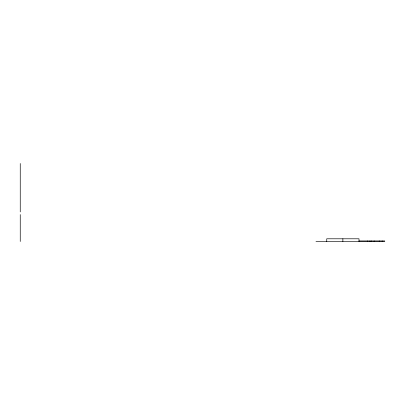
<?xml version="1.0" encoding="UTF-8"?>
<svg xmlns="http://www.w3.org/2000/svg" width="405" height="405" viewBox="0 0 405 405"><rect width="100%" height="100%" fill="white"/><g stroke="black" fill="none" stroke-linecap="round" stroke-linejoin="round"><path stroke-width="0.61" d="M359.002 240.94L384.75 240.94L384.75 241.476L315.986 241.481M382.229 240.94L382.229 241.476M379.277 240.94L379.277 241.476M374.159 240.94L374.159 241.476M371.638 240.94L371.638 241.476M369.957 240.94L369.957 241.476M367.477 240.94L367.477 241.476M359.002 241.481L359.002 238.793L326.739 238.793L326.739 241.481M342.873 238.793L342.873 241.481M20.25 163.519L20.25 211.911M20.25 214.599L20.25 241.481"/></g></svg>
